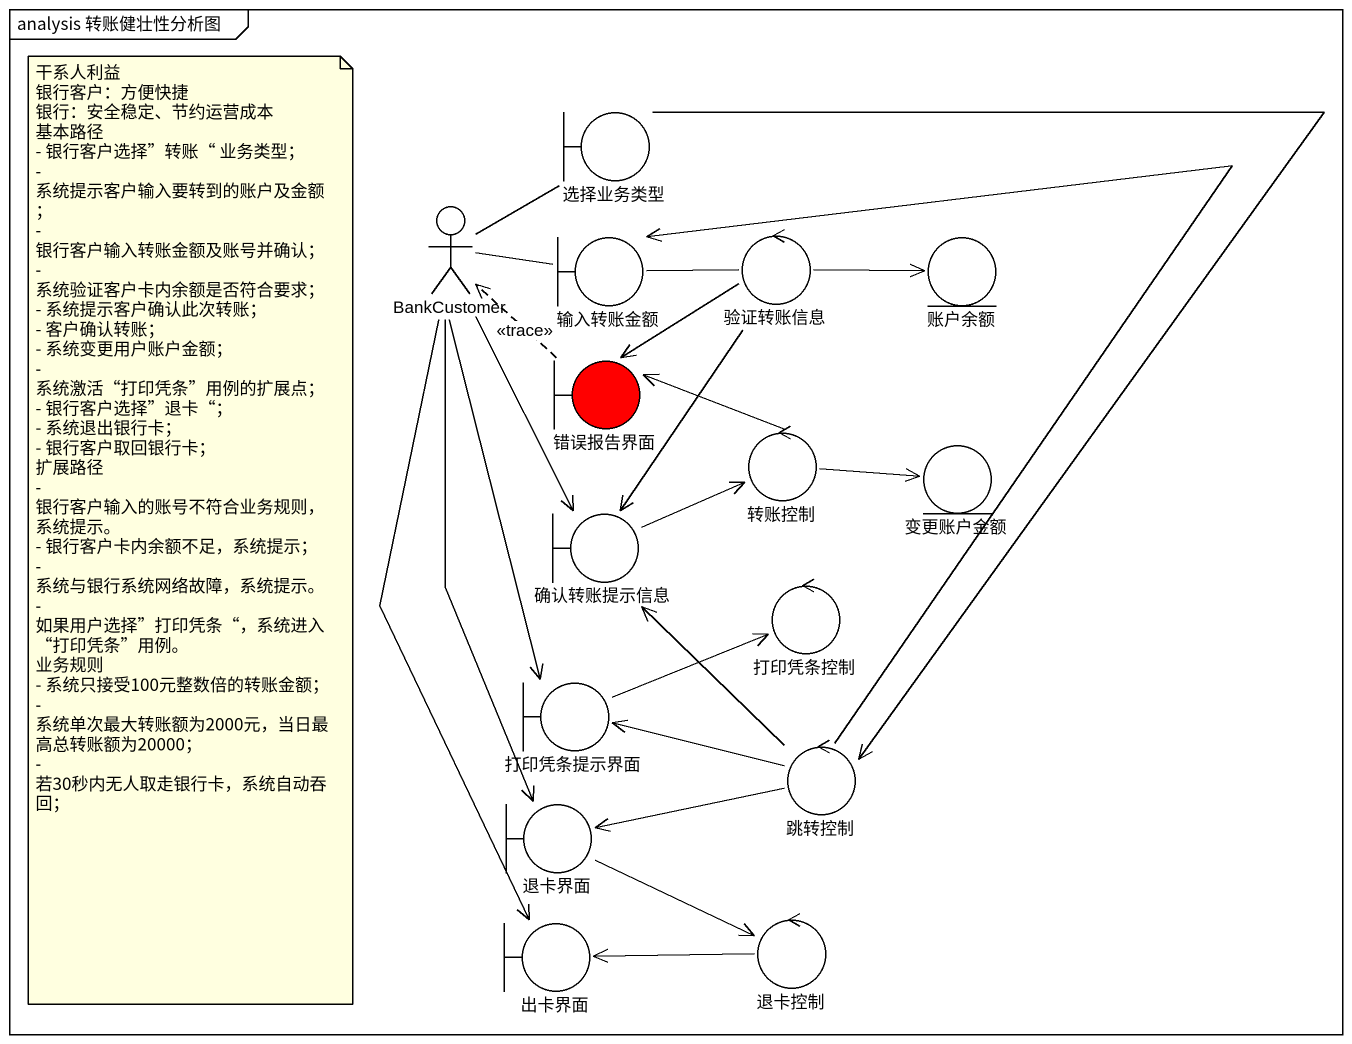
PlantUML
@startuml
mainframe analysis 转账健壮性分析图
boundary 选择业务类型
actor BankCustomer
boundary 输入转账金额
control 验证转账信息
entity 账户余额
boundary 错误报告界面 #FF0000
control 转账控制
entity 变更账户金额
boundary 确认转账提示信息
control 打印凭条控制
boundary 打印凭条提示界面
control 跳转控制
boundary 退卡界面
boundary 出卡界面
control 退卡控制
选择业务类型 --> 跳转控制
BankCustomer -up- 选择业务类型
BankCustomer -right- 输入转账金额
BankCustomer --> 确认转账提示信息
BankCustomer --> 打印凭条提示界面
BankCustomer --> 退卡界面
BankCustomer --> 出卡界面
输入转账金额 -right- 验证转账信息
验证转账信息 -right-> 账户余额
验证转账信息 --> 错误报告界面
验证转账信息 --> 确认转账提示信息
错误报告界面 .up.> BankCustomer : <<trace>>
转账控制 -left-> 错误报告界面
转账控制 -right-> 变更账户金额
确认转账提示信息 -right-> 转账控制
打印凭条提示界面 -right-> 打印凭条控制
跳转控制 -up-> 输入转账金额
跳转控制 -up-> 确认转账提示信息
跳转控制 -left-> 打印凭条提示界面
跳转控制 -left-> 退卡界面
退卡界面 -right-> 退卡控制
退卡控制 -left-> 出卡界面
note as N1
  干系人利益
  银行客户：方便快捷
  银行：安全稳定、节约运营成本
  基本路径
  - 银行客户选择”转账“ 业务类型；
  - 系统提示客户输入要转到的账户及金额；
  - 银行客户输入转账金额及账号并确认；
  - 系统验证客户卡内余额是否符合要求；
  - 系统提示客户确认此次转账；
  - 客户确认转账；
  - 系统变更用户账户金额；
  - 系统激活“打印凭条”用例的扩展点；
  - 银行客户选择”退卡“；
  - 系统退出银行卡；
  - 银行客户取回银行卡；
  扩展路径
  - 银行客户输入的账号不符合业务规则，系统提示。
  - 银行客户卡内余额不足，系统提示；
  - 系统与银行系统网络故障，系统提示。
  - 如果用户选择”打印凭条“，系统进入“打印凭条”用例。
  业务规则
  - 系统只接受100元整数倍的转账金额；
  - 系统单次最大转账额为2000元，当日最高总转账额为20000；
  - 若30秒内无人取走银行卡，系统自动吞回；
end note
@enduml
